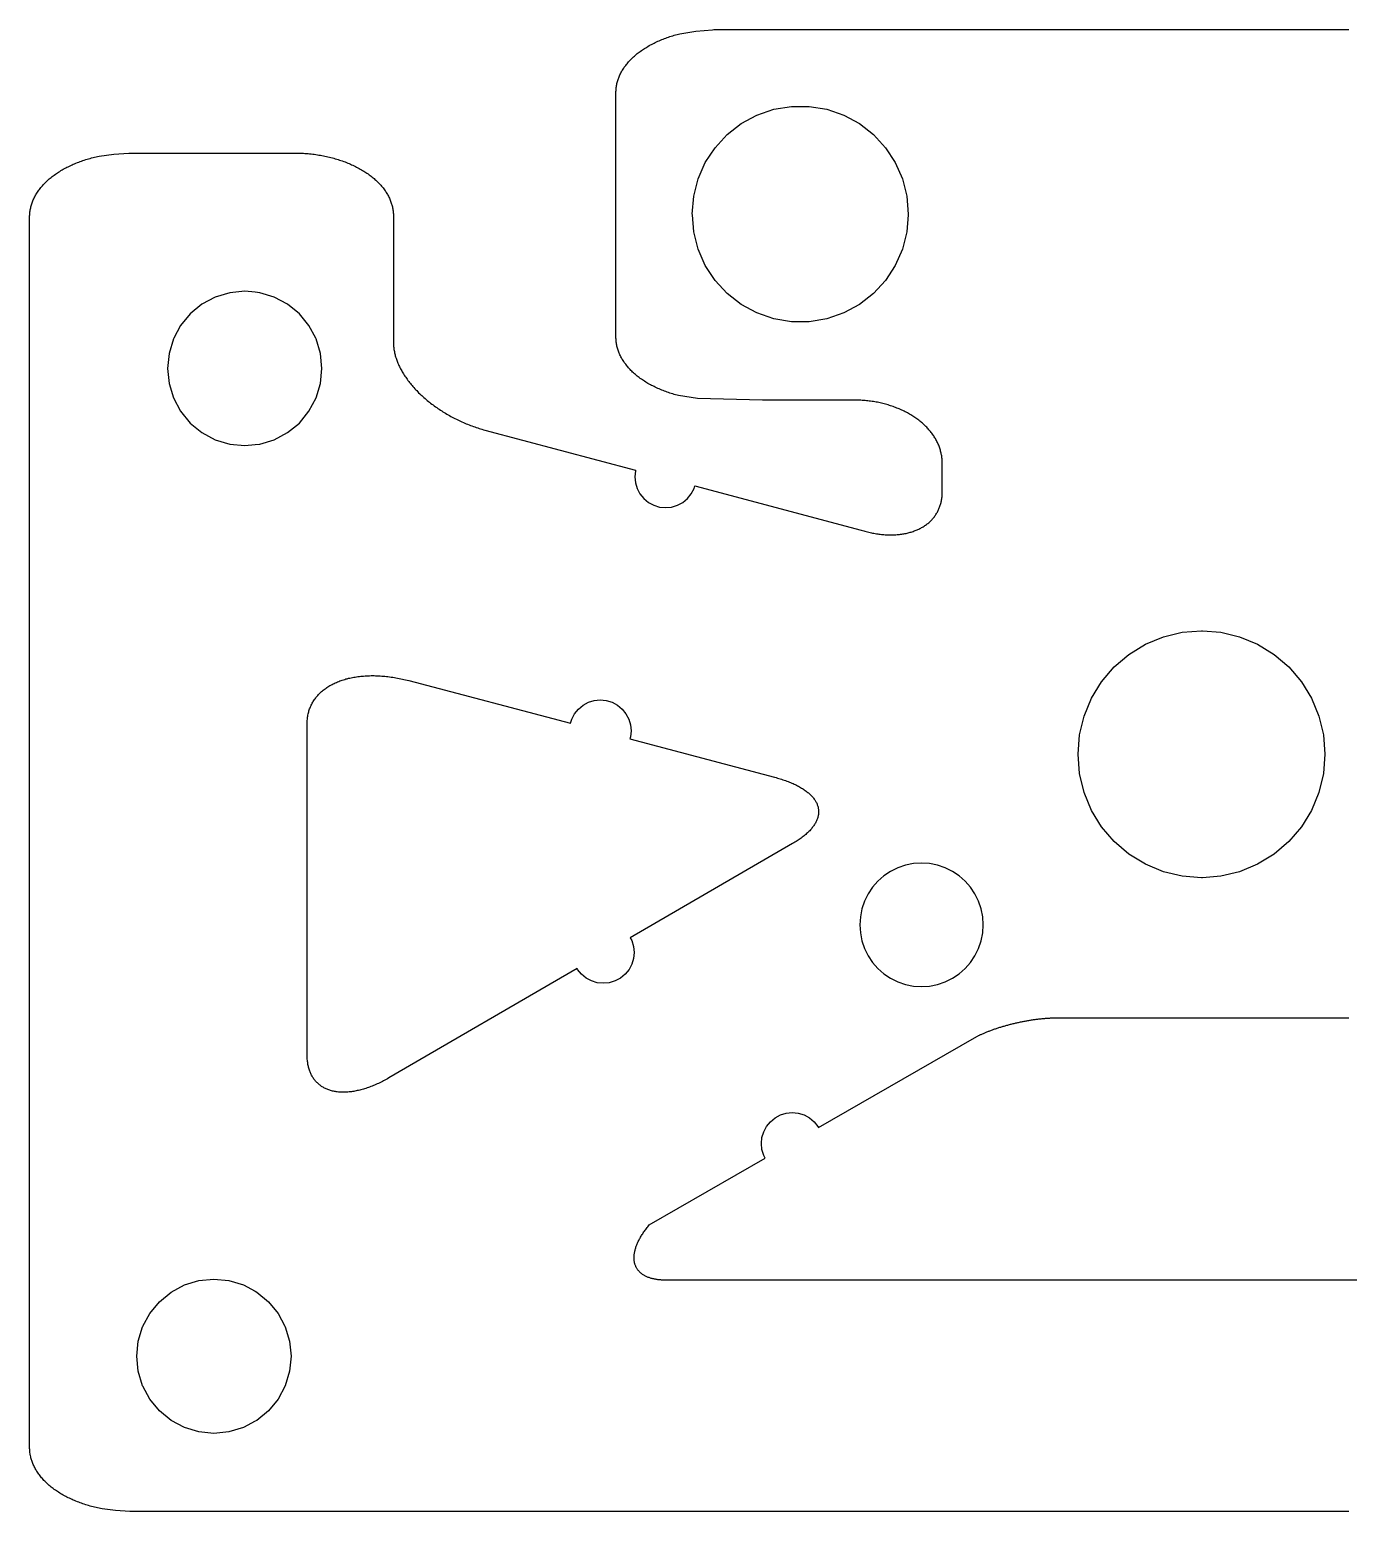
# Model space of a CAD drawing. Header units: millimetres. Extents: x -50.4 to -12.4, y -11.7 to 12.3.
# Drawn here: x -50.37 to -29.01, y -11.74 to 12.26 of the extents above; entities that cross this region are included whole.
import ezdxf

# ---------------------------------------------------------------- set-up
doc = ezdxf.new("R2010")
doc.units = ezdxf.units.MM
doc.layers.get('0').update_dxf_attribs({"linetype": 'CONTINUOUS'})

msp = doc.modelspace()

# ---------------------------------------------------------------- linework, layer by layer
for points in [[(-28.999, -11.738), (-31.374, -11.738), (-33.749, -11.738), (-36.124, -11.738), (-38.499, -11.738), (-40.874, -11.738), (-44.163, -11.738), (-46.72, -11.738), (-48.541, -11.738), (-48.752, -11.738), (-48.984, -11.724), (-49.199, -11.697), (-49.224, -11.692), (-49.249, -11.687), (-49.274, -11.682), (-49.298, -11.676), (-49.322, -11.67), (-49.347, -11.664), (-49.371, -11.658), (-49.394, -11.652), (-49.418, -11.645), (-49.442, -11.638), (-49.465, -11.631), (-49.488, -11.624), (-49.511, -11.616), (-49.534, -11.608), (-49.556, -11.6), (-49.579, -11.592), (-49.601, -11.583), (-49.623, -11.574), (-49.645, -11.565), (-49.666, -11.556), (-49.687, -11.547), (-49.708, -11.537), (-49.729, -11.527), (-49.75, -11.517), (-49.77, -11.507), (-49.79, -11.497), (-49.81, -11.486), (-49.829, -11.475), (-49.848, -11.464), (-49.867, -11.453), (-49.886, -11.442), (-49.904, -11.43), (-49.922, -11.418), (-49.94, -11.406), (-49.957, -11.394), (-49.975, -11.382), (-49.991, -11.369), (-50.008, -11.357), (-50.024, -11.344), (-50.04, -11.331), (-50.056, -11.318), (-50.071, -11.305), (-50.086, -11.291), (-50.1, -11.278), (-50.114, -11.264), (-50.128, -11.25), (-50.142, -11.236), (-50.155, -11.222), (-50.168, -11.208), (-50.18, -11.193), (-50.192, -11.179), (-50.204, -11.164), (-50.215, -11.149), (-50.226, -11.135), (-50.237, -11.12), (-50.247, -11.105), (-50.257, -11.089), (-50.266, -11.074), (-50.275, -11.059), (-50.284, -11.043), (-50.292, -11.028), (-50.3, -11.012), (-50.308, -10.997), (-50.315, -10.981), (-50.322, -10.965), (-50.328, -10.949), (-50.334, -10.933), (-50.339, -10.917), (-50.344, -10.901), (-50.349, -10.885), (-50.353, -10.869), (-50.357, -10.853), (-50.361, -10.836), (-50.364, -10.82), (-50.367, -10.804), (-50.369, -10.787), (-50.371, -10.771), (-50.372, -10.755), (-50.373, -10.738), (-50.374, -10.722), (-50.374, -10.706), (-50.374, -8.738), (-50.374, -6.147), (-50.374, -4.615), (-50.374, -1.616), (-50.374, 0.712), (-50.374, 1.776), (-50.374, 7.263), (-50.374, 9.23), (-50.374, 9.247), (-50.373, 9.263), (-50.372, 9.28), (-50.371, 9.296), (-50.369, 9.312), (-50.367, 9.329), (-50.364, 9.345), (-50.361, 9.361), (-50.357, 9.377), (-50.353, 9.394), (-50.349, 9.41), (-50.344, 9.426), (-50.339, 9.442), (-50.334, 9.458), (-50.328, 9.474), (-50.322, 9.49), (-50.315, 9.506), (-50.308, 9.521), (-50.3, 9.537), (-50.292, 9.553), (-50.284, 9.568), (-50.275, 9.584), (-50.266, 9.599), (-50.257, 9.614), (-50.247, 9.629), (-50.237, 9.644), (-50.226, 9.659), (-50.215, 9.674), (-50.204, 9.689), (-50.192, 9.704), (-50.18, 9.718), (-50.168, 9.732), (-50.155, 9.747), (-50.142, 9.761), (-50.128, 9.775), (-50.114, 9.789), (-50.1, 9.802), (-50.086, 9.816), (-50.071, 9.829), (-50.056, 9.843), (-50.04, 9.856), (-50.024, 9.869), (-50.008, 9.882), (-49.991, 9.894), (-49.975, 9.907), (-49.957, 9.919), (-49.94, 9.931), (-49.922, 9.943), (-49.904, 9.955), (-49.886, 9.966), (-49.867, 9.978), (-49.848, 9.989), (-49.829, 10), (-49.81, 10.011), (-49.79, 10.022), (-49.77, 10.032), (-49.75, 10.042), (-49.729, 10.052), (-49.708, 10.062), (-49.687, 10.072), (-49.666, 10.081), (-49.645, 10.09), (-49.623, 10.099), (-49.601, 10.108), (-49.579, 10.116), (-49.556, 10.125), (-49.534, 10.133), (-49.511, 10.141), (-49.488, 10.148), (-49.465, 10.156), (-49.442, 10.163), (-49.418, 10.17), (-49.394, 10.176), (-49.371, 10.183), (-49.347, 10.189), (-49.322, 10.195), (-49.298, 10.201), (-49.274, 10.206), (-49.249, 10.212), (-49.009, 10.245), (-48.765, 10.263), (-48.739, 10.263), (-48.541, 10.263), (-46.72, 10.263), (-46.092, 10.263), (-46.067, 10.263), (-46.041, 10.263), (-46.016, 10.262), (-45.99, 10.261), (-45.965, 10.26), (-45.939, 10.259), (-45.914, 10.257), (-45.888, 10.255), (-45.863, 10.253), (-45.838, 10.25), (-45.812, 10.248), (-45.787, 10.245), (-45.762, 10.242), (-45.737, 10.238), (-45.712, 10.234), (-45.687, 10.23), (-45.663, 10.226), (-45.638, 10.222), (-45.614, 10.217), (-45.589, 10.212), (-45.565, 10.207), (-45.541, 10.202), (-45.517, 10.196), (-45.493, 10.19), (-45.469, 10.184), (-45.446, 10.178), (-45.423, 10.171), (-45.399, 10.164), (-45.376, 10.157), (-45.354, 10.15), (-45.331, 10.142), (-45.308, 10.135), (-45.286, 10.127), (-45.264, 10.119), (-45.242, 10.11), (-45.221, 10.101), (-45.199, 10.093), (-45.178, 10.084), (-45.157, 10.074), (-45.136, 10.065), (-45.116, 10.055), (-45.096, 10.045), (-45.076, 10.035), (-45.056, 10.025), (-45.036, 10.014), (-45.017, 10.004), (-44.998, 9.993), (-44.98, 9.982), (-44.961, 9.971), (-44.943, 9.959), (-44.925, 9.948), (-44.908, 9.936), (-44.891, 9.924), (-44.874, 9.912), (-44.857, 9.899), (-44.841, 9.887), (-44.825, 9.874), (-44.809, 9.861), (-44.794, 9.849), (-44.779, 9.835), (-44.764, 9.822), (-44.75, 9.809), (-44.736, 9.795), (-44.722, 9.782), (-44.709, 9.768), (-44.696, 9.754), (-44.683, 9.74), (-44.671, 9.726), (-44.659, 9.711), (-44.648, 9.697), (-44.637, 9.682), (-44.626, 9.668), (-44.615, 9.653), (-44.605, 9.638), (-44.595, 9.623), (-44.586, 9.608), (-44.577, 9.593), (-44.569, 9.578), (-44.56, 9.563), (-44.553, 9.547), (-44.545, 9.532), (-44.538, 9.516), (-44.532, 9.501), (-44.525, 9.485), (-44.52, 9.469), (-44.514, 9.453), (-44.509, 9.437), (-44.504, 9.422), (-44.5, 9.406), (-44.496, 9.39), (-44.493, 9.374), (-44.49, 9.358), (-44.487, 9.342), (-44.485, 9.325), (-44.483, 9.309), (-44.482, 9.293), (-44.481, 9.277), (-44.48, 9.261), (-44.48, 9.245), (-44.48, 7.195), (-44.48, 7.179), (-44.479, 7.162), (-44.478, 7.146), (-44.477, 7.129), (-44.475, 7.113), (-44.473, 7.096), (-44.471, 7.08), (-44.468, 7.063), (-44.465, 7.046), (-44.461, 7.029), (-44.457, 7.012), (-44.453, 6.995), (-44.449, 6.978), (-44.444, 6.961), (-44.438, 6.943), (-44.432, 6.926), (-44.426, 6.909), (-44.42, 6.892), (-44.413, 6.874), (-44.406, 6.857), (-44.398, 6.84), (-44.391, 6.822), (-44.382, 6.805), (-44.374, 6.788), (-44.365, 6.77), (-44.356, 6.753), (-44.346, 6.736), (-44.336, 6.718), (-44.326, 6.701), (-44.315, 6.684), (-44.304, 6.666), (-44.293, 6.649), (-44.281, 6.632), (-44.269, 6.615), (-44.257, 6.598), (-44.245, 6.581), (-44.232, 6.564), (-44.219, 6.547), (-44.205, 6.53), (-44.191, 6.513), (-44.177, 6.496), (-44.163, 6.48), (-44.148, 6.463), (-44.133, 6.446), (-44.118, 6.43), (-44.102, 6.414), (-44.087, 6.397), (-44.071, 6.381), (-44.054, 6.365), (-44.038, 6.349), (-44.021, 6.334), (-44.003, 6.318), (-43.986, 6.302), (-43.968, 6.287), (-43.951, 6.272), (-43.932, 6.256), (-43.914, 6.241), (-43.895, 6.226), (-43.877, 6.212), (-43.858, 6.197), (-43.838, 6.182), (-43.819, 6.168), (-43.799, 6.154), (-43.779, 6.14), (-43.759, 6.126), (-43.739, 6.112), (-43.718, 6.099), (-43.698, 6.086), (-43.677, 6.072), (-43.656, 6.06), (-43.635, 6.047), (-43.614, 6.034), (-43.592, 6.022), (-43.57, 6.01), (-43.549, 5.998), (-43.527, 5.986), (-43.505, 5.974), (-43.483, 5.963), (-43.46, 5.951), (-43.438, 5.941), (-43.415, 5.93), (-43.393, 5.919), (-43.37, 5.909), (-43.347, 5.899), (-43.324, 5.889), (-43.301, 5.879), (-43.278, 5.87), (-43.255, 5.861), (-43.232, 5.852), (-43.209, 5.843), (-43.185, 5.834), (-43.162, 5.826), (-43.139, 5.818), (-43.115, 5.811), (-43.092, 5.803), (-43.068, 5.796), (-43.045, 5.789), (-43.021, 5.782), (-42.998, 5.776), (-40.557, 5.126), (-40.56, 5.116), (-40.57, 5.019), (-40.56, 4.921), (-40.532, 4.828), (-40.486, 4.741), (-40.423, 4.665), (-40.348, 4.603), (-40.261, 4.557), (-40.167, 4.529), (-40.07, 4.519), (-39.972, 4.529), (-39.879, 4.557), (-39.792, 4.603), (-39.716, 4.665), (-39.654, 4.741), (-39.608, 4.828), (-39.595, 4.87), (-36.903, 4.154), (-36.882, 4.148), (-36.861, 4.142), (-36.84, 4.137), (-36.82, 4.131), (-36.799, 4.126), (-36.778, 4.121), (-36.757, 4.116), (-36.736, 4.112), (-36.716, 4.108), (-36.695, 4.104), (-36.675, 4.1), (-36.654, 4.097), (-36.634, 4.094), (-36.613, 4.091), (-36.593, 4.089), (-36.573, 4.086), (-36.553, 4.084), (-36.532, 4.083), (-36.513, 4.081), (-36.493, 4.08), (-36.473, 4.079), (-36.453, 4.079), (-36.434, 4.078), (-36.414, 4.078), (-36.395, 4.079), (-36.376, 4.079), (-36.357, 4.08), (-36.338, 4.081), (-36.319, 4.082), (-36.3, 4.084), (-36.282, 4.086), (-36.264, 4.088), (-36.245, 4.09), (-36.227, 4.093), (-36.21, 4.096), (-36.192, 4.099), (-36.175, 4.103), (-36.157, 4.107), (-36.14, 4.111), (-36.123, 4.115), (-36.107, 4.12), (-36.09, 4.124), (-36.074, 4.13), (-36.058, 4.135), (-36.042, 4.141), (-36.026, 4.147), (-36.011, 4.153), (-35.996, 4.159), (-35.981, 4.166), (-35.966, 4.173), (-35.951, 4.18), (-35.937, 4.187), (-35.923, 4.195), (-35.909, 4.203), (-35.896, 4.211), (-35.882, 4.219), (-35.869, 4.228), (-35.857, 4.237), (-35.844, 4.246), (-35.832, 4.255), (-35.82, 4.265), (-35.808, 4.275), (-35.797, 4.285), (-35.786, 4.295), (-35.775, 4.306), (-35.764, 4.316), (-35.754, 4.327), (-35.744, 4.338), (-35.734, 4.35), (-35.725, 4.361), (-35.716, 4.373), (-35.707, 4.385), (-35.698, 4.397), (-35.69, 4.41), (-35.682, 4.422), (-35.675, 4.435), (-35.667, 4.448), (-35.66, 4.461), (-35.654, 4.474), (-35.647, 4.488), (-35.641, 4.501), (-35.636, 4.515), (-35.63, 4.529), (-35.625, 4.543), (-35.62, 4.557), (-35.616, 4.572), (-35.612, 4.586), (-35.608, 4.601), (-35.605, 4.616), (-35.601, 4.631), (-35.599, 4.646), (-35.596, 4.661), (-35.594, 4.677), (-35.592, 4.692), (-35.591, 4.708), (-35.59, 4.724), (-35.589, 4.74), (-35.588, 4.756), (-35.588, 4.772), (-35.588, 5.243), (-35.588, 5.259), (-35.589, 5.276), (-35.59, 5.292), (-35.591, 5.308), (-35.593, 5.324), (-35.594, 5.34), (-35.597, 5.356), (-35.6, 5.372), (-35.603, 5.388), (-35.606, 5.404), (-35.61, 5.42), (-35.614, 5.436), (-35.618, 5.452), (-35.623, 5.468), (-35.628, 5.483), (-35.634, 5.499), (-35.64, 5.515), (-35.646, 5.53), (-35.653, 5.546), (-35.659, 5.561), (-35.667, 5.576), (-35.674, 5.592), (-35.682, 5.607), (-35.69, 5.622), (-35.699, 5.637), (-35.708, 5.652), (-35.717, 5.666), (-35.727, 5.681), (-35.737, 5.695), (-35.747, 5.71), (-35.758, 5.724), (-35.768, 5.738), (-35.78, 5.752), (-35.791, 5.766), (-35.803, 5.78), (-35.815, 5.794), (-35.828, 5.807), (-35.84, 5.821), (-35.853, 5.834), (-35.867, 5.847), (-35.88, 5.86), (-35.894, 5.873), (-35.908, 5.885), (-35.923, 5.898), (-35.937, 5.91), (-35.952, 5.922), (-35.968, 5.934), (-35.983, 5.946), (-35.999, 5.958), (-36.015, 5.969), (-36.031, 5.98), (-36.048, 5.991), (-36.065, 6.002), (-36.082, 6.013), (-36.099, 6.023), (-36.117, 6.034), (-36.134, 6.044), (-36.152, 6.054), (-36.17, 6.063), (-36.189, 6.073), (-36.207, 6.082), (-36.226, 6.091), (-36.245, 6.1), (-36.264, 6.109), (-36.284, 6.117), (-36.303, 6.125), (-36.323, 6.133), (-36.343, 6.141), (-36.363, 6.148), (-36.383, 6.156), (-36.404, 6.163), (-36.424, 6.17), (-36.445, 6.176), (-36.466, 6.183), (-36.487, 6.189), (-36.508, 6.195), (-36.529, 6.2), (-36.551, 6.206), (-36.572, 6.211), (-36.594, 6.216), (-36.615, 6.22), (-36.637, 6.225), (-36.659, 6.229), (-36.681, 6.233), (-36.703, 6.237), (-36.726, 6.24), (-36.748, 6.243), (-36.77, 6.246), (-36.792, 6.249), (-36.815, 6.251), (-36.837, 6.253), (-36.86, 6.255), (-36.883, 6.257), (-36.905, 6.258), (-36.928, 6.26), (-36.95, 6.26), (-36.973, 6.261), (-36.996, 6.262), (-37.018, 6.262), (-38.499, 6.262), (-39.552, 6.285), (-39.861, 6.335), (-39.885, 6.341), (-39.908, 6.347), (-39.931, 6.354), (-39.955, 6.361), (-39.978, 6.368), (-40, 6.375), (-40.023, 6.382), (-40.046, 6.39), (-40.068, 6.398), (-40.09, 6.406), (-40.112, 6.415), (-40.133, 6.423), (-40.155, 6.432), (-40.176, 6.441), (-40.197, 6.45), (-40.218, 6.46), (-40.238, 6.47), (-40.258, 6.48), (-40.278, 6.49), (-40.298, 6.5), (-40.317, 6.51), (-40.337, 6.521), (-40.356, 6.532), (-40.374, 6.543), (-40.393, 6.554), (-40.411, 6.566), (-40.429, 6.577), (-40.446, 6.589), (-40.463, 6.601), (-40.48, 6.613), (-40.497, 6.625), (-40.513, 6.638), (-40.529, 6.651), (-40.545, 6.663), (-40.56, 6.676), (-40.575, 6.689), (-40.59, 6.703), (-40.604, 6.716), (-40.618, 6.729), (-40.632, 6.743), (-40.645, 6.757), (-40.658, 6.771), (-40.671, 6.785), (-40.683, 6.799), (-40.695, 6.813), (-40.706, 6.828), (-40.717, 6.842), (-40.728, 6.857), (-40.739, 6.872), (-40.749, 6.887), (-40.758, 6.902), (-40.768, 6.917), (-40.777, 6.932), (-40.785, 6.947), (-40.793, 6.962), (-40.801, 6.978), (-40.809, 6.993), (-40.816, 7.009), (-40.822, 7.024), (-40.829, 7.04), (-40.834, 7.056), (-40.84, 7.071), (-40.845, 7.087), (-40.849, 7.103), (-40.854, 7.119), (-40.858, 7.135), (-40.861, 7.151), (-40.864, 7.167), (-40.867, 7.183), (-40.869, 7.199), (-40.871, 7.215), (-40.872, 7.232), (-40.873, 7.248), (-40.874, 7.264), (-40.874, 7.28), (-40.874, 9.262), (-40.874, 11.243), (-40.874, 11.259), (-40.873, 11.276), (-40.872, 11.292), (-40.871, 11.308), (-40.869, 11.324), (-40.867, 11.34), (-40.864, 11.356), (-40.861, 11.372), (-40.858, 11.388), (-40.854, 11.404), (-40.849, 11.42), (-40.845, 11.436), (-40.84, 11.452), (-40.834, 11.468), (-40.829, 11.483), (-40.822, 11.499), (-40.816, 11.515), (-40.809, 11.53), (-40.801, 11.546), (-40.793, 11.561), (-40.785, 11.576), (-40.777, 11.592), (-40.768, 11.607), (-40.758, 11.622), (-40.749, 11.637), (-40.739, 11.652), (-40.728, 11.666), (-40.717, 11.681), (-40.706, 11.695), (-40.695, 11.71), (-40.683, 11.724), (-40.671, 11.738), (-40.658, 11.752), (-40.645, 11.766), (-40.632, 11.78), (-40.618, 11.794), (-40.604, 11.807), (-40.59, 11.821), (-40.575, 11.834), (-40.56, 11.847), (-40.545, 11.86), (-40.529, 11.873), (-40.513, 11.885), (-40.497, 11.898), (-40.48, 11.91), (-40.463, 11.922), (-40.446, 11.934), (-40.429, 11.946), (-40.411, 11.958), (-40.393, 11.969), (-40.374, 11.98), (-40.356, 11.991), (-40.337, 12.002), (-40.317, 12.013), (-40.298, 12.023), (-40.278, 12.034), (-40.258, 12.044), (-40.238, 12.054), (-40.218, 12.063), (-40.197, 12.073), (-40.176, 12.082), (-40.155, 12.091), (-40.133, 12.1), (-40.112, 12.109), (-40.09, 12.117), (-40.068, 12.125), (-40.046, 12.133), (-40.023, 12.141), (-40, 12.148), (-39.978, 12.156), (-39.955, 12.163), (-39.931, 12.17), (-39.908, 12.176), (-39.885, 12.183), (-39.861, 12.189), (-39.837, 12.195), (-39.578, 12.238), (-39.313, 12.261), (-39.287, 12.262), (-39.262, 12.262), (-38.499, 12.262), (-36.124, 12.262), (-33.749, 12.262), (-31.374, 12.262), (-28.999, 12.262)], [(-28.213, -7.993), (-31.374, -7.993), (-34.535, -7.993), (-37.697, -7.993), (-38.654, -7.993), (-40.072, -7.993), (-40.088, -7.993), (-40.104, -7.993), (-40.119, -7.992), (-40.135, -7.991), (-40.15, -7.99), (-40.165, -7.989), (-40.179, -7.987), (-40.194, -7.986), (-40.208, -7.984), (-40.222, -7.982), (-40.236, -7.979), (-40.25, -7.977), (-40.263, -7.974), (-40.276, -7.971), (-40.289, -7.968), (-40.302, -7.964), (-40.314, -7.961), (-40.326, -7.957), (-40.338, -7.953), (-40.35, -7.948), (-40.361, -7.944), (-40.372, -7.939), (-40.383, -7.934), (-40.394, -7.929), (-40.404, -7.924), (-40.414, -7.918), (-40.424, -7.912), (-40.434, -7.906), (-40.443, -7.9), (-40.452, -7.894), (-40.46, -7.887), (-40.469, -7.88), (-40.477, -7.873), (-40.485, -7.866), (-40.492, -7.859), (-40.499, -7.851), (-40.506, -7.843), (-40.513, -7.836), (-40.519, -7.827), (-40.525, -7.819), (-40.531, -7.811), (-40.537, -7.802), (-40.542, -7.793), (-40.546, -7.784), (-40.551, -7.775), (-40.555, -7.766), (-40.559, -7.756), (-40.563, -7.746), (-40.566, -7.736), (-40.569, -7.726), (-40.572, -7.716), (-40.574, -7.706), (-40.576, -7.695), (-40.578, -7.685), (-40.579, -7.674), (-40.58, -7.663), (-40.581, -7.652), (-40.581, -7.641), (-40.581, -7.629), (-40.581, -7.618), (-40.581, -7.606), (-40.58, -7.595), (-40.579, -7.583), (-40.577, -7.571), (-40.576, -7.559), (-40.574, -7.547), (-40.571, -7.534), (-40.568, -7.522), (-40.565, -7.509), (-40.562, -7.497), (-40.558, -7.484), (-40.555, -7.471), (-40.55, -7.458), (-40.546, -7.445), (-40.541, -7.432), (-40.536, -7.419), (-40.53, -7.405), (-40.524, -7.392), (-40.518, -7.379), (-40.512, -7.365), (-40.505, -7.352), (-40.498, -7.338), (-40.491, -7.324), (-40.483, -7.311), (-40.476, -7.297), (-40.467, -7.283), (-40.459, -7.269), (-40.45, -7.255), (-40.441, -7.241), (-40.432, -7.227), (-40.422, -7.213), (-40.413, -7.199), (-40.402, -7.185), (-40.392, -7.171), (-40.381, -7.157), (-40.371, -7.143), (-40.359, -7.128), (-40.348, -7.114), (-40.336, -7.1), (-38.455, -6.018), (-38.48, -5.972), (-38.509, -5.878), (-38.518, -5.78), (-38.509, -5.683), (-38.48, -5.589), (-38.434, -5.502), (-38.372, -5.427), (-38.296, -5.364), (-38.21, -5.318), (-38.116, -5.29), (-38.018, -5.28), (-37.921, -5.29), (-37.827, -5.318), (-37.741, -5.364), (-37.665, -5.427), (-37.603, -5.502), (-37.592, -5.522), (-35.064, -4.068), (-35.055, -4.063), (-35.046, -4.058), (-35.037, -4.053), (-35.027, -4.048), (-35.017, -4.043), (-35.008, -4.037), (-34.998, -4.032), (-34.987, -4.027), (-34.977, -4.022), (-34.966, -4.017), (-34.956, -4.012), (-34.945, -4.007), (-34.934, -4.002), (-34.922, -3.997), (-34.911, -3.992), (-34.899, -3.987), (-34.888, -3.982), (-34.876, -3.977), (-34.864, -3.972), (-34.852, -3.967), (-34.839, -3.963), (-34.827, -3.958), (-34.815, -3.953), (-34.802, -3.948), (-34.789, -3.943), (-34.776, -3.939), (-34.763, -3.934), (-34.75, -3.929), (-34.737, -3.925), (-34.723, -3.92), (-34.71, -3.916), (-34.696, -3.911), (-34.683, -3.907), (-34.669, -3.902), (-34.655, -3.898), (-34.641, -3.894), (-34.627, -3.889), (-34.613, -3.885), (-34.599, -3.881), (-34.585, -3.877), (-34.57, -3.873), (-34.556, -3.869), (-34.542, -3.865), (-34.527, -3.861), (-34.513, -3.857), (-34.498, -3.853), (-34.483, -3.849), (-34.469, -3.845), (-34.454, -3.842), (-34.439, -3.838), (-34.424, -3.834), (-34.409, -3.831), (-34.394, -3.827), (-34.38, -3.824), (-34.365, -3.821), (-34.35, -3.818), (-34.335, -3.814), (-34.32, -3.811), (-34.305, -3.808), (-34.29, -3.805), (-34.275, -3.802), (-34.26, -3.799), (-34.245, -3.796), (-34.23, -3.794), (-34.215, -3.791), (-34.2, -3.788), (-34.186, -3.786), (-34.171, -3.784), (-34.156, -3.781), (-34.141, -3.779), (-34.127, -3.777), (-34.112, -3.774), (-34.097, -3.772), (-34.083, -3.77), (-34.068, -3.768), (-34.054, -3.766), (-34.039, -3.765), (-34.025, -3.763), (-34.011, -3.761), (-33.997, -3.76), (-33.983, -3.758), (-33.969, -3.757), (-33.955, -3.756), (-33.941, -3.754), (-33.927, -3.753), (-33.914, -3.752), (-33.9, -3.751), (-33.887, -3.75), (-33.873, -3.749), (-33.86, -3.749), (-33.847, -3.748), (-33.834, -3.747), (-33.821, -3.747), (-33.808, -3.746), (-33.796, -3.746), (-33.783, -3.746), (-33.771, -3.745), (-33.759, -3.745), (-33.746, -3.745), (-31.374, -3.745), (-29.002, -3.745)]]:
    msp.add_lwpolyline(points)
for points in [[(-39.427, 10.107), (-39.269, 10.349), (-39.073, 10.562), (-38.845, 10.739), (-38.591, 10.877), (-38.499, 10.909), (-38.318, 10.971), (-38.033, 11.018), (-37.744, 11.018), (-37.459, 10.971), (-37.185, 10.877), (-36.931, 10.739), (-36.703, 10.562), (-36.507, 10.349), (-36.349, 10.107), (-36.233, 9.843), (-36.162, 9.562), (-36.138, 9.274), (-36.139, 9.262), (-36.162, 8.986), (-36.233, 8.706), (-36.349, 8.441), (-36.507, 8.199), (-36.703, 7.987), (-36.931, 7.809), (-37.185, 7.672), (-37.459, 7.578), (-37.744, 7.53), (-38.033, 7.53), (-38.318, 7.578), (-38.499, 7.64), (-38.591, 7.672), (-38.845, 7.809), (-39.073, 7.987), (-39.269, 8.199), (-39.427, 8.441), (-39.543, 8.706), (-39.614, 8.986), (-39.637, 9.262), (-39.638, 9.274), (-39.614, 9.562), (-39.543, 9.843)], [(-46.41, 5.619), (-46.194, 5.735), (-46.004, 5.89), (-45.849, 6.08), (-45.733, 6.296), (-45.662, 6.53), (-45.638, 6.774), (-45.662, 7.018), (-45.733, 7.253), (-45.739, 7.263), (-45.849, 7.469), (-46.004, 7.658), (-46.194, 7.814), (-46.41, 7.929), (-46.644, 8), (-46.72, 8.008), (-46.888, 8.024), (-47.132, 8), (-47.366, 7.929), (-47.583, 7.814), (-47.772, 7.658), (-47.927, 7.469), (-48.037, 7.263), (-48.043, 7.253), (-48.114, 7.018), (-48.138, 6.774), (-48.114, 6.53), (-48.043, 6.296), (-47.927, 6.08), (-47.772, 5.89), (-47.583, 5.735), (-47.366, 5.619), (-47.132, 5.548), (-46.888, 5.524), (-46.72, 5.541), (-46.644, 5.548)], [(-29.486, 1.142), (-29.413, 0.837), (-29.388, 0.524), (-29.413, 0.211), (-29.486, -0.094), (-29.606, -0.384), (-29.77, -0.651), (-29.974, -0.89), (-30.213, -1.094), (-30.48, -1.258), (-30.77, -1.378), (-31.075, -1.451), (-31.374, -1.475), (-31.388, -1.476), (-31.701, -1.451), (-32.006, -1.378), (-32.296, -1.258), (-32.564, -1.094), (-32.802, -0.89), (-33.006, -0.651), (-33.17, -0.384), (-33.29, -0.094), (-33.364, 0.211), (-33.388, 0.524), (-33.364, 0.837), (-33.29, 1.142), (-33.17, 1.432), (-33.006, 1.7), (-32.802, 1.939), (-32.564, 2.142), (-32.296, 2.306), (-32.006, 2.426), (-31.701, 2.5), (-31.388, 2.524), (-31.374, 2.523), (-31.075, 2.5), (-30.77, 2.426), (-30.48, 2.306), (-30.213, 2.142), (-29.974, 1.939), (-29.77, 1.7), (-29.606, 1.432)], [(-41.13, 1.404), (-41.032, 1.394), (-40.938, 1.366), (-40.852, 1.319), (-40.776, 1.257), (-40.714, 1.182), (-40.668, 1.095), (-40.639, 1.001), (-40.63, 0.904), (-40.639, 0.806), (-40.65, 0.772), (-38.305, 0.153), (-38.281, 0.147), (-38.258, 0.14), (-38.235, 0.134), (-38.213, 0.127), (-38.191, 0.12), (-38.169, 0.113), (-38.147, 0.105), (-38.126, 0.098), (-38.105, 0.09), (-38.085, 0.083), (-38.065, 0.075), (-38.045, 0.067), (-38.025, 0.058), (-38.006, 0.05), (-37.988, 0.041), (-37.969, 0.033), (-37.951, 0.024), (-37.934, 0.015), (-37.917, 0.006), (-37.9, -0.003), (-37.884, -0.013), (-37.868, -0.022), (-37.852, -0.032), (-37.837, -0.041), (-37.823, -0.051), (-37.808, -0.061), (-37.795, -0.071), (-37.781, -0.082), (-37.768, -0.092), (-37.756, -0.102), (-37.744, -0.113), (-37.732, -0.123), (-37.721, -0.134), (-37.71, -0.145), (-37.7, -0.156), (-37.69, -0.167), (-37.681, -0.178), (-37.672, -0.189), (-37.663, -0.201), (-37.655, -0.212), (-37.648, -0.224), (-37.641, -0.235), (-37.634, -0.247), (-37.628, -0.258), (-37.622, -0.27), (-37.617, -0.282), (-37.612, -0.294), (-37.608, -0.306), (-37.604, -0.318), (-37.601, -0.33), (-37.598, -0.342), (-37.596, -0.354), (-37.594, -0.366), (-37.593, -0.378), (-37.592, -0.391), (-37.591, -0.403), (-37.591, -0.415), (-37.592, -0.428), (-37.593, -0.44), (-37.595, -0.453), (-37.597, -0.465), (-37.599, -0.477), (-37.602, -0.49), (-37.605, -0.502), (-37.609, -0.515), (-37.614, -0.527), (-37.619, -0.54), (-37.624, -0.552), (-37.63, -0.565), (-37.636, -0.577), (-37.643, -0.59), (-37.65, -0.602), (-37.658, -0.615), (-37.666, -0.627), (-37.674, -0.639), (-37.683, -0.652), (-37.693, -0.664), (-37.703, -0.676), (-37.713, -0.689), (-37.724, -0.701), (-37.736, -0.713), (-37.747, -0.725), (-37.76, -0.737), (-37.772, -0.749), (-37.785, -0.761), (-37.799, -0.773), (-37.813, -0.785), (-37.827, -0.797), (-37.842, -0.808), (-37.857, -0.82), (-37.873, -0.832), (-37.889, -0.843), (-37.905, -0.855), (-37.922, -0.866), (-37.939, -0.877), (-37.957, -0.888), (-37.975, -0.899), (-37.993, -0.91), (-38.012, -0.921), (-40.642, -2.448), (-40.617, -2.493), (-40.589, -2.587), (-40.579, -2.684), (-40.589, -2.782), (-40.617, -2.876), (-40.663, -2.962), (-40.726, -3.038), (-40.801, -3.1), (-40.888, -3.146), (-40.982, -3.175), (-41.079, -3.184), (-41.177, -3.175), (-41.271, -3.146), (-41.357, -3.1), (-41.433, -3.038), (-41.495, -2.962), (-41.503, -2.947), (-44.554, -4.719), (-44.575, -4.73), (-44.596, -4.742), (-44.617, -4.753), (-44.638, -4.764), (-44.659, -4.775), (-44.68, -4.786), (-44.701, -4.796), (-44.722, -4.806), (-44.742, -4.815), (-44.763, -4.824), (-44.784, -4.833), (-44.804, -4.842), (-44.825, -4.85), (-44.846, -4.858), (-44.866, -4.866), (-44.886, -4.873), (-44.907, -4.88), (-44.927, -4.887), (-44.947, -4.893), (-44.967, -4.899), (-44.987, -4.905), (-45.007, -4.91), (-45.026, -4.915), (-45.046, -4.92), (-45.065, -4.924), (-45.085, -4.928), (-45.104, -4.932), (-45.123, -4.935), (-45.142, -4.938), (-45.16, -4.941), (-45.179, -4.943), (-45.198, -4.945), (-45.216, -4.946), (-45.234, -4.948), (-45.252, -4.949), (-45.27, -4.949), (-45.287, -4.949), (-45.305, -4.949), (-45.322, -4.949), (-45.339, -4.948), (-45.356, -4.947), (-45.372, -4.946), (-45.389, -4.944), (-45.405, -4.942), (-45.421, -4.939), (-45.437, -4.936), (-45.452, -4.933), (-45.467, -4.93), (-45.482, -4.926), (-45.497, -4.922), (-45.512, -4.917), (-45.526, -4.912), (-45.54, -4.907), (-45.554, -4.902), (-45.568, -4.896), (-45.581, -4.89), (-45.594, -4.883), (-45.607, -4.876), (-45.62, -4.869), (-45.632, -4.862), (-45.644, -4.854), (-45.656, -4.846), (-45.667, -4.837), (-45.679, -4.828), (-45.69, -4.819), (-45.7, -4.81), (-45.711, -4.8), (-45.721, -4.79), (-45.73, -4.78), (-45.74, -4.769), (-45.749, -4.759), (-45.758, -4.747), (-45.767, -4.736), (-45.775, -4.724), (-45.783, -4.712), (-45.79, -4.7), (-45.798, -4.687), (-45.805, -4.674), (-45.812, -4.661), (-45.818, -4.648), (-45.824, -4.634), (-45.83, -4.62), (-45.835, -4.606), (-45.84, -4.591), (-45.845, -4.577), (-45.85, -4.562), (-45.854, -4.546), (-45.857, -4.531), (-45.861, -4.515), (-45.864, -4.499), (-45.867, -4.483), (-45.869, -4.467), (-45.872, -4.45), (-45.873, -4.433), (-45.875, -4.416), (-45.876, -4.399), (-45.877, -4.381), (-45.877, -4.364), (-45.878, -4.346), (-45.878, -1.617), (-45.878, 0.97), (-45.878, 1.02), (-45.877, 1.038), (-45.877, 1.056), (-45.876, 1.074), (-45.874, 1.091), (-45.872, 1.109), (-45.87, 1.126), (-45.867, 1.143), (-45.864, 1.16), (-45.861, 1.177), (-45.857, 1.194), (-45.853, 1.21), (-45.848, 1.227), (-45.843, 1.243), (-45.837, 1.259), (-45.831, 1.275), (-45.825, 1.291), (-45.818, 1.306), (-45.811, 1.322), (-45.803, 1.337), (-45.795, 1.352), (-45.787, 1.367), (-45.778, 1.381), (-45.769, 1.396), (-45.76, 1.41), (-45.75, 1.424), (-45.739, 1.438), (-45.729, 1.451), (-45.718, 1.464), (-45.706, 1.478), (-45.694, 1.49), (-45.682, 1.503), (-45.67, 1.516), (-45.657, 1.528), (-45.644, 1.54), (-45.63, 1.552), (-45.616, 1.563), (-45.602, 1.574), (-45.587, 1.585), (-45.572, 1.596), (-45.557, 1.607), (-45.541, 1.617), (-45.525, 1.627), (-45.509, 1.636), (-45.492, 1.646), (-45.475, 1.655), (-45.458, 1.664), (-45.44, 1.673), (-45.422, 1.681), (-45.404, 1.689), (-45.386, 1.697), (-45.367, 1.705), (-45.348, 1.712), (-45.329, 1.719), (-45.309, 1.725), (-45.289, 1.732), (-45.269, 1.738), (-45.249, 1.744), (-45.228, 1.749), (-45.207, 1.755), (-45.186, 1.759), (-45.164, 1.764), (-45.143, 1.768), (-45.121, 1.773), (-45.099, 1.776), (-45.076, 1.78), (-45.054, 1.783), (-45.031, 1.786), (-45.008, 1.788), (-44.985, 1.791), (-44.962, 1.792), (-44.938, 1.794), (-44.915, 1.795), (-44.891, 1.796), (-44.867, 1.797), (-44.842, 1.798), (-44.818, 1.798), (-44.794, 1.798), (-44.769, 1.797), (-44.744, 1.796), (-44.719, 1.795), (-44.694, 1.794), (-44.669, 1.792), (-44.644, 1.79), (-44.619, 1.788), (-44.593, 1.785), (-44.568, 1.782), (-44.542, 1.779), (-44.516, 1.775), (-44.49, 1.772), (-44.465, 1.767), (-44.439, 1.763), (-44.413, 1.758), (-44.387, 1.753), (-44.361, 1.748), (-44.335, 1.742), (-44.309, 1.737), (-44.282, 1.73), (-44.256, 1.724), (-44.23, 1.717), (-41.613, 1.026), (-41.592, 1.095), (-41.546, 1.182), (-41.483, 1.257), (-41.408, 1.319), (-41.321, 1.366), (-41.227, 1.394)], [(-34.924, -2.238), (-34.933, -2.108), (-34.958, -1.98), (-35, -1.856), (-35.058, -1.738), (-35.131, -1.63), (-35.217, -1.531), (-35.315, -1.445), (-35.424, -1.372), (-35.541, -1.314), (-35.665, -1.272), (-35.793, -1.247), (-35.924, -1.238), (-36.055, -1.247), (-36.183, -1.272), (-36.307, -1.314), (-36.424, -1.372), (-36.533, -1.445), (-36.631, -1.531), (-36.717, -1.63), (-36.79, -1.738), (-36.848, -1.856), (-36.89, -1.98), (-36.915, -2.108), (-36.924, -2.238), (-36.915, -2.369), (-36.89, -2.497), (-36.848, -2.621), (-36.79, -2.738), (-36.717, -2.847), (-36.631, -2.945), (-36.533, -3.032), (-36.424, -3.104), (-36.307, -3.162), (-36.183, -3.204), (-36.055, -3.23), (-35.924, -3.238), (-35.793, -3.23), (-35.665, -3.204), (-35.541, -3.162), (-35.424, -3.104), (-35.315, -3.032), (-35.217, -2.945), (-35.131, -2.847), (-35.058, -2.738), (-35, -2.621), (-34.958, -2.497), (-34.933, -2.369)], [(-48.272, -8.342), (-48.083, -8.186), (-47.866, -8.071), (-47.632, -8), (-47.388, -7.976), (-47.144, -8), (-46.91, -8.071), (-46.72, -8.172), (-46.694, -8.186), (-46.504, -8.342), (-46.349, -8.531), (-46.238, -8.738), (-46.233, -8.747), (-46.162, -8.982), (-46.138, -9.226), (-46.162, -9.47), (-46.233, -9.704), (-46.349, -9.92), (-46.504, -10.11), (-46.694, -10.265), (-46.72, -10.279), (-46.91, -10.381), (-47.144, -10.452), (-47.388, -10.476), (-47.632, -10.452), (-47.866, -10.381), (-48.083, -10.265), (-48.272, -10.11), (-48.427, -9.92), (-48.541, -9.708), (-48.543, -9.704), (-48.614, -9.47), (-48.638, -9.226), (-48.614, -8.982), (-48.543, -8.747), (-48.541, -8.743), (-48.538, -8.738), (-48.427, -8.531)]]:
    msp.add_lwpolyline(points, close=True)

doc.saveas('drawing.dxf')
